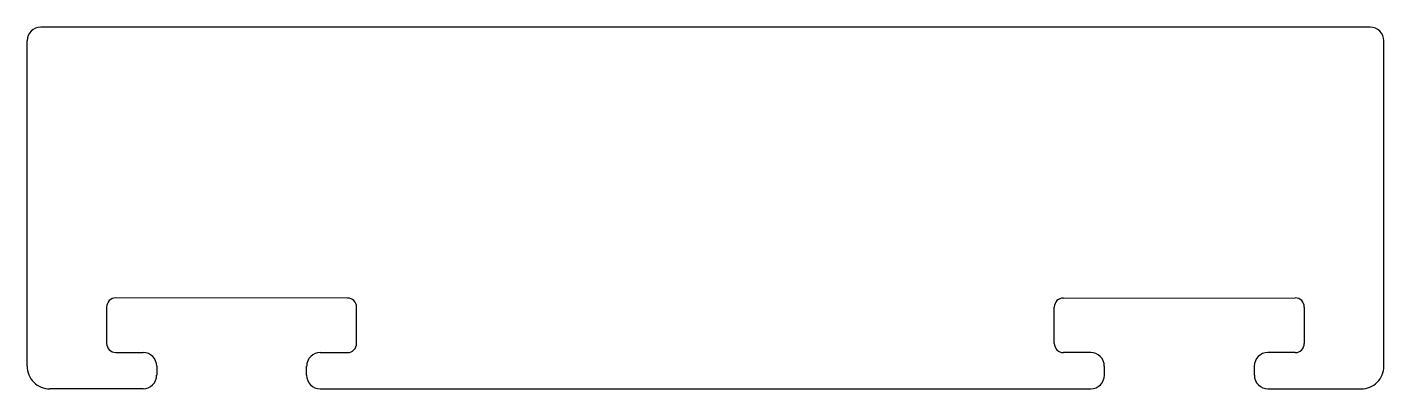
# Model space of a CAD drawing. Extents: x 454.6 to 484.6, y 495.3 to 503.3.
import ezdxf

# ---------------------------------------------------------------- set-up
doc = ezdxf.new("R2010")
doc.units = 0
doc.layers.get('0').update_dxf_attribs({"linetype": 'CONTINUOUS'})

msp = doc.modelspace()

# ---------------------------------------------------------------- linework, layer by layer
for p, q in [((484.268, 503.256), (454.868, 503.256)), ((454.568, 495.758), (454.568, 502.956)), ((484.568, 495.758), (484.568, 502.956)), ((461.653, 497.265), (456.527, 497.266)), ((477.482, 497.265), (482.608, 497.266)), ((456.326, 497.065), (456.326, 496.261)), ((461.854, 496.26), (461.854, 497.064)), ((477.281, 496.26), (477.281, 497.064)), ((482.809, 497.064), (482.809, 496.26)), ((456.527, 496.06), (457.13, 496.06)), ((461.05, 496.059), (461.653, 496.059)), ((478.085, 496.059), (477.482, 496.059)), ((482.608, 496.059), (482.005, 496.059)), ((457.432, 495.758), (457.432, 495.557)), ((460.748, 495.557), (460.748, 495.758)), ((478.387, 495.557), (478.387, 495.758)), ((481.703, 495.758), (481.703, 495.557)), ((457.13, 495.256), (455.07, 495.256)), ((461.05, 495.255), (478.085, 495.255)), ((482.005, 495.255), (484.065, 495.255))]:
    msp.add_line(p, q)
for centre, radius, start, end in [((454.868, 502.956), 0.3, 90, 179.9996), ((484.268, 502.956), 0.3, 359.9996, 90), ((456.527, 497.065), 0.201, 89.9969, 180.0634), ((461.653, 497.064), 0.201, 0.0009, 89.9996), ((477.482, 497.064), 0.201, 89.9997, 179.9984), ((482.608, 497.065), 0.201, 359.9359, 90.0024), ((456.527, 496.261), 0.201, 179.9985, 270.0007), ((461.653, 496.26), 0.201, 269.9992, 0.0008), ((477.482, 496.26), 0.201, 179.9985, 270.0001), ((482.608, 496.26), 0.201, 269.9986, 0.0007), ((457.13, 495.758), 0.302, 0.002, 89.9989), ((461.05, 495.758), 0.301, 89.9976, 180.0033), ((478.085, 495.758), 0.301, 359.996, 90.0017), ((482.005, 495.758), 0.302, 90.0004, 179.9973), ((455.07, 495.758), 0.502, 179.9991, 269.9993), ((484.065, 495.758), 0.502, 270, 0.0001), ((457.13, 495.557), 0.301, 269.9943, 0.0018), ((461.05, 495.557), 0.302, 180.0004, 269.9997), ((478.085, 495.557), 0.302, 269.9996, 359.9989), ((482.005, 495.557), 0.301, 179.9975, 270.005)]:
    msp.add_arc(centre, radius, start, end)

doc.saveas('drawing.dxf')
